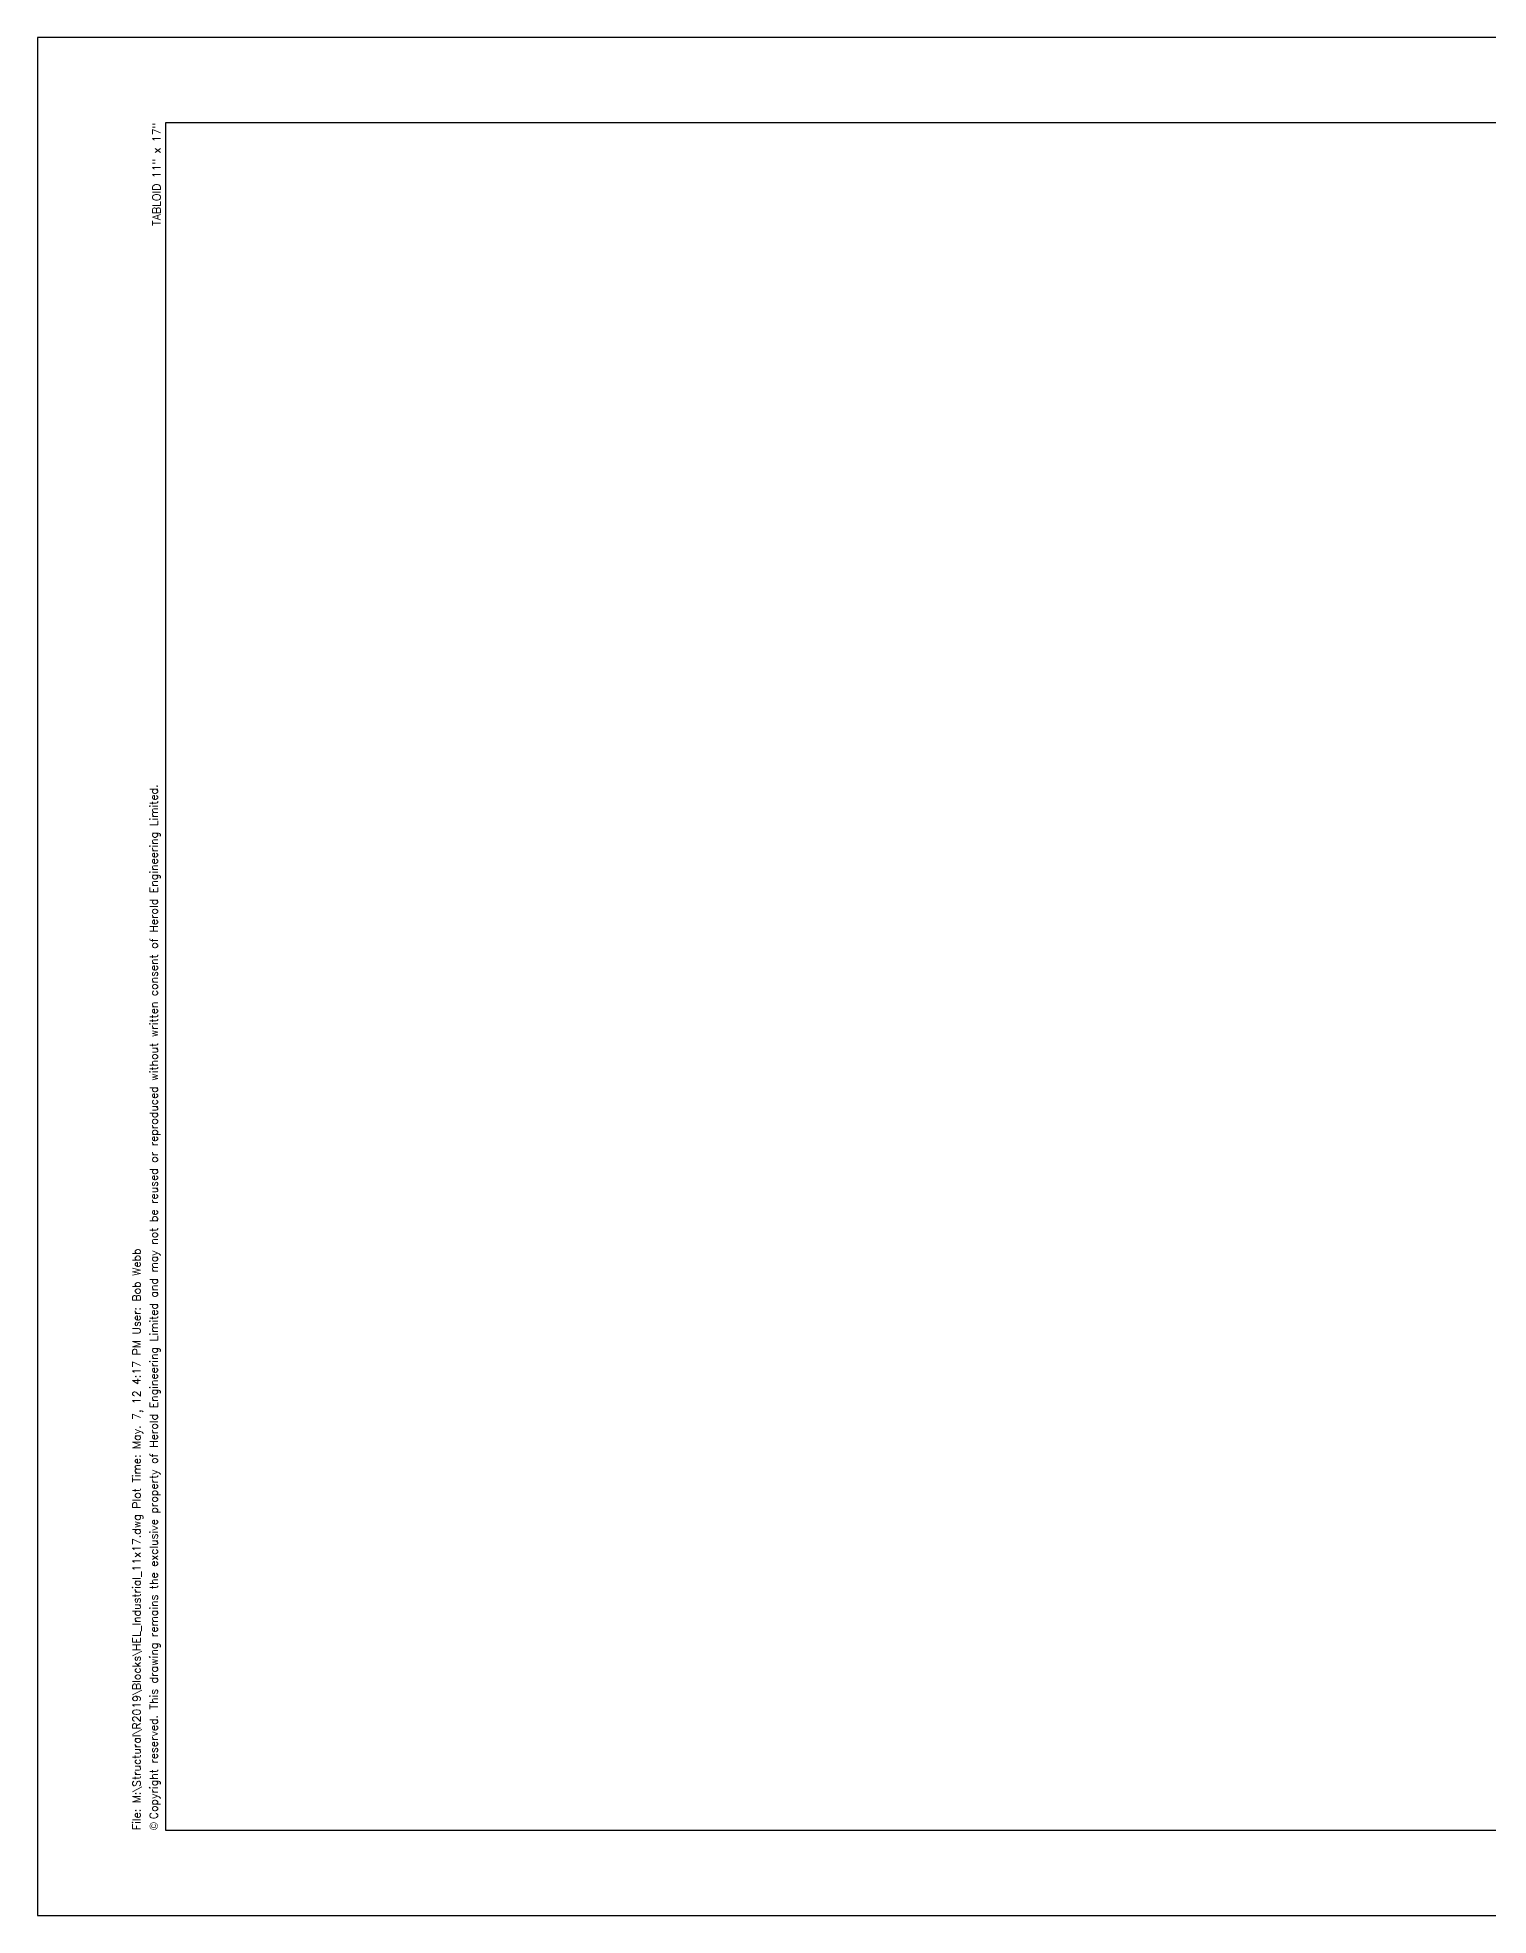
# Model space of a CAD drawing. Extents: x 0 to 17, y 0 to 11.
# Drawn here: x 0 to 8.5, y 0 to 11 of the extents above; entities that cross this region are included whole.
import ezdxf
from ezdxf.enums import TextEntityAlignment as Align

# ---------------------------------------------------------------- set-up
doc = ezdxf.new("R2010")
doc.units = 0
doc.header["$LTSCALE"] = 10
doc.header["$MEASUREMENT"] = 0
doc.layers.add('BDR-18', color=1, linetype='Continuous')
doc.layers.add('BDR-25', color=4, linetype='Continuous')
doc.styles.add('HEL-Title4', font='romand.shx')

msp = doc.modelspace()

# ---------------------------------------------------------------- linework, layer by layer
at = {"layer": 'BDR-18'}
msp.add_lwpolyline([(0, 0), (17, 0), (17, 11), (0, 11)], close=True, dxfattribs=at)
at = {"layer": 'BDR-25'}
for points in [[(16.5, 1.839), (16.5, 10.5), (0.75, 10.5)], [(0.75, 10.5), (0.75, 0.5)], [(0.75, 0.5), (9.937, 0.5)]]:
    msp.add_lwpolyline(points, dxfattribs=at)

# ---------------------------------------------------------------- texts
at = {"layer": 'BDR-18', "style": 'HEL-Title4'}
msp.add_text('TABLOID 11" x 17"', height=0.04688, rotation=90, dxfattribs=at).set_placement((0.735, 10.5), align=Align.BOTTOM_RIGHT)
at = {"layer": 'BDR-18', "insert": (0.657, 0.5), "char_height": 0.046875, "width": 10.08464, "attachment_point": 1, "rotation": 90, "style": 'HEL-Title4'}
msp.add_mtext('{\\fSymbol|b0|i0|c2|p18;Ó }Copyright reserved. This drawing remains the exclusive property of Herold Engineering Limited and may not be reused or reproduced without written consent of Herold Engineering Limited.', dxfattribs=at)
at = {"layer": 'BDR-18', "insert": (0.557, 0.5), "char_height": 0.046875, "attachment_point": 1, "rotation": 90, "style": 'HEL-Title4'}
msp.add_mtext('File: M:\\\\Structural\\\\R2019\\\\Blocks\\\\HEL_Industrial_11x17.dwg Plot Time: May. 7, 12 4:17 PM User: Bob Webb', dxfattribs=at)

doc.saveas('drawing.dxf')
